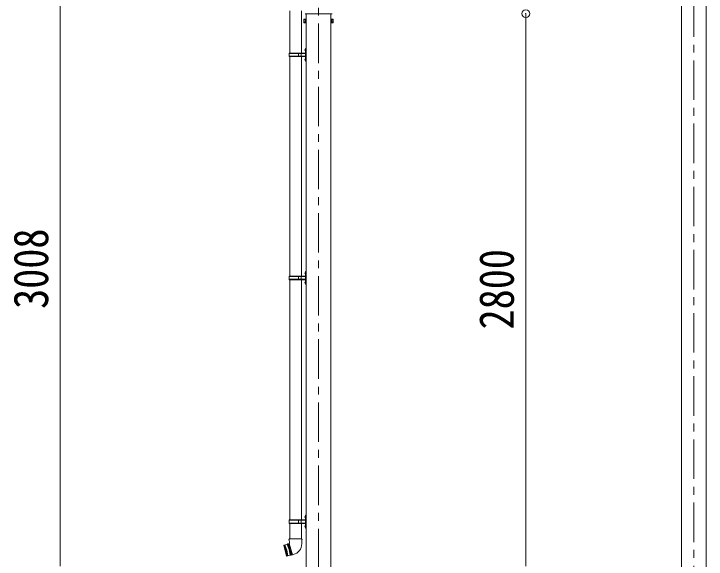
# Model space of a CAD drawing. Units: millimetres at full size, sheet at 1:40. Extents: x -11243 to 11243, y -7760 to 7760.
# Drawn here: x 647 to 4153, y -4665 to -1902 of the extents above; entities that cross this region are included whole.
import ezdxf
from ezdxf.enums import TextEntityAlignment as Align

# ---------------------------------------------------------------- set-up
doc = ezdxf.new("R2010")
doc.units = ezdxf.units.MM
doc.header["$LTSCALE"] = 40
doc.header["$PDMODE"] = 32
doc.header["$PDSIZE"] = 40
doc.linetypes.add('CHAIN1', pattern=[8, 5, -1, 1, -1])
doc.layers.add('0-3_ELV2', color=7, linetype='Continuous', lineweight=9)
doc.layers.add('0-6_OTH_LINE', color=6, linetype='Continuous', lineweight=9)
doc.styles.add('ＭＳ ゴシック', font='')
doc.styles.get('ＭＳ ゴシック').set_extended_font_data('MS Gothic')

msp = doc.modelspace()

# ---------------------------------------------------------------- linework, layer by layer
at = {"layer": '0-3_ELV2', "color": 5, "linetype": 'CHAIN1'}
for p, q in [((4090.12, -1498.32), (4090.12, -5251.62)), ((2190.13, -1631.18), (2190.13, -5251.62))]:
    msp.add_line(p, q, dxfattribs=at)
at = {"layer": '0-3_ELV2', "color": 4}
for p, q in [((4027.62, -1769.25), (4027.62, -5201.01)), ((4152.62, -1769.25), (4152.62, -5201.01)), ((2121.58, -1902.01), (2121.57, -1902.01)), ((2121.88, -1902.11), (2121.86, -1902.11)), ((2121.88, -1902.11), (2258.38, -1902.11)), ((2127.63, -1902.11), (2127.63, -5201.01)), ((2252.63, -1902.11), (2252.63, -5201.01)), ((2258.39, -1902.11), (2258.38, -1902.11)), ((2116.13, -1929.51), (2116.88, -1928.19)), ((2116.13, -1929.51), (2116.13, -1946.51)), ((2116.13, -1946.51), (2116.88, -1947.82)), ((2123.13, -1928.19), (2116.88, -1928.19)), ((2123.13, -1933.1), (2116.88, -1933.1)), ((2123.13, -1942.91), (2116.88, -1942.91)), ((2123.13, -1947.82), (2116.88, -1947.82)), ((2123.13, -1947.82), (2123.13, -1928.19)), ((2123.13, -1928.81), (2125.63, -1928.81)), ((2125.63, -1947.21), (2123.13, -1947.21)), ((2252.63, -1948.51), (2254.63, -1948.51)), ((2257.13, -1928.81), (2254.63, -1928.81)), ((2254.63, -1947.21), (2257.13, -1947.21)), ((2257.13, -1947.82), (2257.13, -1928.19)), ((2257.13, -1928.19), (2263.37, -1928.19)), ((2257.13, -1933.1), (2263.37, -1933.1)), ((2257.13, -1942.91), (2263.37, -1942.91)), ((2257.13, -1947.82), (2263.37, -1947.82)), ((2264.13, -1929.51), (2263.37, -1928.19)), ((2264.13, -1946.51), (2263.37, -1947.82)), ((2264.13, -1929.51), (2264.13, -1946.51))]:
    msp.add_line(p, q, dxfattribs=at)
at = {"layer": '0-3_ELV2'}
for p, q in [((2043.77, -1886.84), (2043.77, -2101.01)), ((2103.47, -1886.84), (2103.47, -2101.01)), ((2040.63, -2103.01), (2041.63, -2101.01)), ((2040.63, -2117.01), (2040.63, -2103.01)), ((2089.12, -2103.01), (2040.63, -2103.01)), ((2123.13, -2101.01), (2041.63, -2101.01)), ((2089.12, -2119.01), (2089.12, -2101.01)), ((2089.88, -2101.01), (2091.88, -2103.01)), ((2123.13, -2103.01), (2091.88, -2103.01)), ((2102.25, -2103.01), (2100.25, -2101.01)), ((2102.25, -2117.01), (2102.25, -2103.01)), ((2121.32, -2083.86), (2123.37, -2084.86)), ((2122.59, -2081.86), (2123.23, -2081.86)), ((2122.59, -2081.86), (2122.59, -2090.16)), ((2122.59, -2090.16), (2123.23, -2090.16)), ((2123.23, -2081.86), (2123.63, -2082.26)), ((2123.37, -2084.86), (2123.98, -2086.01)), ((2125.63, -2077.51), (2123.63, -2079.51)), ((2123.63, -2079.51), (2123.63, -2140.51)), ((2125.63, -2077.51), (2125.63, -2142.51)), ((2125.63, -2077.51), (2127.63, -2077.51)), ((2127.63, -2142.51), (2127.63, -2077.51)), ((2040.63, -2117.01), (2041.63, -2119.01)), ((2089.12, -2117.01), (2040.63, -2117.01)), ((2041.63, -2119.01), (2123.13, -2119.01)), ((2043.77, -2119.01), (2043.77, -3231)), ((2089.88, -2119.01), (2091.88, -2117.01)), ((2123.13, -2117.01), (2091.88, -2117.01)), ((2102.25, -2117.01), (2100.25, -2119.01)), ((2103.47, -2119.01), (2103.47, -3231)), ((2121.32, -2131.86), (2123.37, -2132.86)), ((2122.59, -2129.86), (2123.23, -2129.86)), ((2122.59, -2129.86), (2122.59, -2138.16)), ((2122.59, -2138.16), (2123.23, -2138.16)), ((2123.23, -2129.86), (2123.23, -2138.16)), ((2123.23, -2129.86), (2123.63, -2130.26)), ((2123.23, -2138.16), (2123.63, -2137.76)), ((2123.37, -2132.86), (2123.98, -2134.01)), ((2123.63, -2140.51), (2125.63, -2142.51)), ((2127.63, -2142.51), (2125.63, -2142.51)), ((2121.32, -3213.86), (2123.37, -3214.86)), ((2122.59, -3211.86), (2123.23, -3211.86)), ((2122.59, -3211.86), (2122.59, -3220.16)), ((2122.59, -3220.16), (2123.23, -3220.16)), ((2123.23, -3211.86), (2123.63, -3212.26)), ((2123.37, -3214.86), (2123.98, -3216.01)), ((2125.63, -3207.51), (2123.63, -3209.51)), ((2123.63, -3209.51), (2123.63, -3270.51)), ((2125.63, -3207.51), (2125.63, -3272.51)), ((2125.63, -3207.51), (2127.63, -3207.51)), ((2127.63, -3272.51), (2127.63, -3207.51)), ((2040.63, -3233.01), (2041.63, -3231.01)), ((2040.63, -3247.01), (2040.63, -3233.01)), ((2089.12, -3233.01), (2040.63, -3233.01)), ((2040.63, -3247.01), (2041.63, -3249.01)), ((2089.12, -3247.01), (2040.63, -3247.01)), ((2123.13, -3231.01), (2041.63, -3231.01)), ((2041.63, -3249.01), (2123.13, -3249.01)), ((2043.77, -3249), (2043.77, -4466.01)), ((2089.12, -3249.01), (2089.12, -3231.01)), ((2089.88, -3231.01), (2091.88, -3233.01)), ((2089.88, -3249.01), (2091.88, -3247.01)), ((2123.13, -3233.01), (2091.88, -3233.01)), ((2123.13, -3247.01), (2091.88, -3247.01)), ((2102.25, -3233.01), (2100.25, -3231.01)), ((2102.25, -3247.01), (2100.25, -3249.01)), ((2102.25, -3247.01), (2102.25, -3233.01)), ((2103.47, -3249), (2103.47, -4466.01)), ((2122.59, -3259.86), (2123.23, -3259.86)), ((2122.59, -3259.86), (2122.59, -3268.16)), ((2123.23, -3259.86), (2123.23, -3268.16)), ((2123.23, -3259.86), (2123.63, -3260.26)), ((2121.32, -3261.86), (2123.37, -3262.86)), ((2122.59, -3268.16), (2123.23, -3268.16)), ((2123.23, -3268.16), (2123.63, -3267.76)), ((2123.37, -3262.86), (2123.98, -3264.01)), ((2123.63, -3270.51), (2125.63, -3272.51)), ((2127.63, -3272.51), (2125.63, -3272.51)), ((2121.32, -4448.86), (2123.37, -4449.86)), ((2122.59, -4446.86), (2123.23, -4446.86)), ((2122.59, -4446.86), (2122.59, -4455.16)), ((2123.23, -4446.86), (2123.63, -4447.26)), ((2123.37, -4449.86), (2123.98, -4451.01)), ((2125.63, -4442.51), (2123.63, -4444.51)), ((2123.63, -4444.51), (2123.63, -4505.51)), ((2125.63, -4442.51), (2125.63, -4507.51)), ((2125.63, -4442.51), (2127.63, -4442.51)), ((2127.63, -4507.51), (2127.63, -4442.51)), ((2040.63, -4468.01), (2041.63, -4466.01)), ((2040.63, -4482.01), (2040.63, -4468.01)), ((2089.12, -4468.01), (2040.63, -4468.01)), ((2040.63, -4482.01), (2041.63, -4484.01)), ((2089.12, -4482.01), (2040.63, -4482.01)), ((2123.13, -4466.01), (2041.63, -4466.01)), ((2041.63, -4484.01), (2123.13, -4484.01)), ((2043.77, -4484.01), (2043.77, -4561.88)), ((2089.12, -4484.01), (2089.12, -4466.01)), ((2089.88, -4466.01), (2091.88, -4468.01)), ((2089.88, -4484.01), (2091.88, -4482.01)), ((2123.13, -4468.01), (2091.88, -4468.01)), ((2123.13, -4482.01), (2091.88, -4482.01)), ((2102.25, -4468.01), (2100.25, -4466.01)), ((2102.25, -4482.01), (2100.25, -4484.01)), ((2102.25, -4482.01), (2102.25, -4468.01)), ((2103.47, -4484.01), (2103.47, -4561.88)), ((2122.59, -4455.16), (2123.23, -4455.16)), ((2121.32, -4496.86), (2123.37, -4497.86)), ((2122.59, -4494.86), (2123.23, -4494.86)), ((2122.59, -4494.86), (2122.59, -4503.16)), ((2122.59, -4503.16), (2123.23, -4503.16)), ((2123.23, -4494.86), (2123.23, -4503.16)), ((2123.23, -4494.86), (2123.63, -4495.26)), ((2123.23, -4503.16), (2123.63, -4502.76)), ((2123.37, -4497.86), (2123.98, -4499.01)), ((2123.63, -4505.51), (2125.63, -4507.51)), ((2127.63, -4507.51), (2125.63, -4507.51)), ((2031.56, -4590), (2013.7, -4594.79)), ((2034.2, -4588.26), (2031.56, -4590)), ((2034.2, -4588.26), (2036.14, -4587.74)), ((2049.29, -4644.57), (2034.2, -4588.26)), ((2039.1, -4587.21), (2036.14, -4587.74)), ((2036.14, -4587.74), (2051.22, -4644.06)), ((2042, -4586.43), (2039.1, -4587.21)), ((2039.1, -4587.21), (2043.68, -4615.9)), ((2041.92, -4561.88), (2040.22, -4566.38)), ((2041.95, -4566.88), (2040.22, -4566.38)), ((2042.06, -4585.12), (2041.67, -4585.22)), ((2041.67, -4585.22), (2057.28, -4643.47)), ((2105.32, -4561.88), (2041.92, -4561.88)), ((2041.92, -4561.88), (2042.06, -4585.12)), ((2105.32, -4561.88), (2105.17, -4586.88)), ((2013.34, -4595.4), (2013.7, -4594.79)), ((2013.34, -4595.4), (2027.65, -4648.82)), ((2028.27, -4649.17), (2013.7, -4594.79)), ((2017.56, -4593.75), (2032.13, -4648.14)), ((2021.95, -4621.72), (2017.56, -4593.75)), ((2019.49, -4593.24), (2034.06, -4647.62)), ((2029.67, -4619.65), (2019.49, -4593.24)), ((2021.95, -4621.72), (2032.13, -4648.14)), ((2029.67, -4619.65), (2034.06, -4647.62)), ((2054.06, -4643.04), (2043.68, -4615.9)), ((2028.27, -4649.17), (2027.65, -4648.82)), ((2046.14, -4644.38), (2028.27, -4649.17)), ((2049.29, -4644.57), (2046.14, -4644.38)), ((2049.29, -4644.57), (2051.22, -4644.06)), ((2054.06, -4643.04), (2051.22, -4644.06)), ((2056.96, -4642.26), (2054.06, -4643.04)), ((2057.28, -4643.47), (2062.19, -4642.15))]:
    msp.add_line(p, q, dxfattribs=at)
at = {"layer": '0-3_ELV2', "color": 4}
for points in [[(2121.69, -1902.07), (2121.63, -1902.04), (2121.58, -1902.01)], [(2121.86, -1902.11), (2121.7, -1902.07), (2121.69, -1902.07)], [(2254.63, -1948.51), (2254.63, -1927.51), (2252.63, -1927.51)], [(2258.56, -1902.07), (2258.41, -1902.11), (2258.39, -1902.11)], [(2258.68, -1902.01), (2258.68, -1902.01), (2258.56, -1902.07)]]:
    msp.add_lwpolyline(points, dxfattribs=at)
msp.add_lwpolyline([(2125.63, -1948.51), (2125.63, -1927.51), (2127.63, -1927.51), (2127.63, -1948.51)], close=True, dxfattribs=at)
at = {"layer": '0-3_ELV2'}
for points in [[(2121.32, -2088.16), (2123.37, -2087.16), (2123.98, -2086.01)], [(2123.23, -2081.86), (2123.23, -2090.16), (2123.63, -2089.76)], [(2121.32, -2136.16), (2123.37, -2135.16), (2123.98, -2134.01)], [(2121.32, -3218.16), (2123.37, -3217.16), (2123.98, -3216.01)], [(2123.23, -3211.86), (2123.23, -3220.16), (2123.63, -3219.76)], [(2121.32, -3266.16), (2123.37, -3265.16), (2123.98, -3264.01)], [(2121.32, -4453.16), (2123.37, -4452.16), (2123.98, -4451.01)], [(2123.23, -4446.86), (2123.23, -4455.16), (2123.63, -4454.76)], [(2121.32, -4501.16), (2123.37, -4500.16), (2123.98, -4499.01)], [(2031.56, -4590), (2041.75, -4616.42), (2046.14, -4644.38)], [(2105.32, -4561.88), (2106.82, -4566.38), (2105.29, -4566.88)]]:
    msp.add_lwpolyline(points, dxfattribs=at)
at = {"layer": '0-3_ELV2', "color": 4}
for centre, radius, start, end in [((2120.47, -1930.65), 4.34, 145.61575, 214.38425), ((2120.47, -1945.37), 4.34, 145.61575, 214.38425), ((2132.37, -1938.01), 16.24, 162.41205, 197.58795), ((2247.88, -1938.01), 16.24, 342.41205, 17.58795), ((2259.78, -1930.65), 4.34, 325.61575, 34.38425), ((2259.78, -1945.37), 4.34, 325.61575, 34.38425)]:
    msp.add_arc(centre, radius, start, end, dxfattribs=at)
at = {"layer": '0-3_ELV2'}
for centre, radius, start, end in [((2126.92, -2086.01), 6, 136.21765, 223.78235), ((2123.13, -2100.51), 0.5, 270, 0), ((2123.13, -2102.51), 0.5, 270, 0), ((2126.92, -2134.01), 6, 136.21765, 223.78235), ((2123.13, -2117.51), 0.5, 0, 90), ((2123.13, -2119.51), 0.5, 0, 90), ((2126.92, -3216.01), 6, 136.21765, 223.78235), ((2126.92, -3264.01), 6, 136.21765, 223.78235), ((2123.13, -3230.51), 0.5, 270, 0), ((2123.13, -3232.51), 0.5, 270, 0), ((2123.13, -3247.51), 0.5, 0, 90), ((2123.13, -3249.51), 0.5, 0, 90), ((2126.92, -4451.01), 6, 136.21765, 223.78235), ((2123.13, -4465.51), 0.5, 270, 0), ((2123.13, -4467.51), 0.5, 270, 0), ((2123.13, -4482.51), 0.5, 0, 90), ((2123.13, -4484.51), 0.5, 0, 90), ((2126.92, -4499.01), 6, 136.21765, 223.78235), ((2047.18, -4586.13), 58, 285, 359.65623)]:
    msp.add_arc(centre, radius, start, end, dxfattribs=at)
at = {"layer": '0-3_ELV2', "color": 6}
msp.add_point((3239.51, -1901.01), dxfattribs=at)
at = {"layer": '0-6_OTH_LINE'}
for p, q in [((881.65, -4701.01), (881.65, -1692.77)), ((3239.51, -1901.01), (3239.51, -4701.01))]:
    msp.add_line(p, q, dxfattribs=at)

# ---------------------------------------------------------------- texts
at = {"layer": '0-3_ELV2', "style": 'ＭＳ ゴシック', "width": 0.85}
for s, p in [('3008', (873.65, -3396.89)), ('2800', (3231.51, -3501.01))]:
    msp.add_text(s, height=176, rotation=90, dxfattribs=at).set_placement(p, align=Align.BOTTOM_LEFT)

doc.saveas('drawing.dxf')
